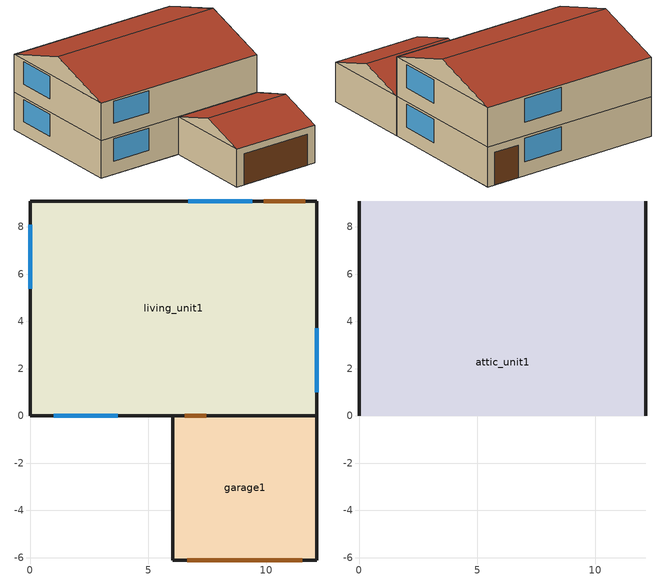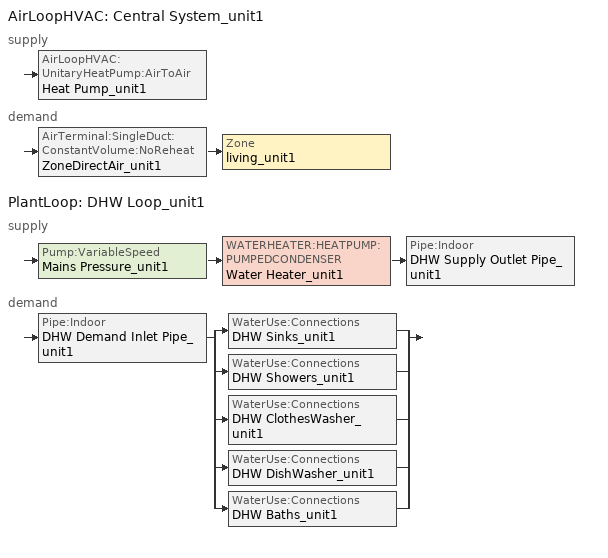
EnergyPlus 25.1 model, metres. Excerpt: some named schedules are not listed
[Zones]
living_unit1
 floor adiabatic (Interior Floor): 0,0 0,9.1 12.13,9.1 12.13,0 z2.6
 floor ground (Interior Floor): 0,0 0,9.1 12.13,9.1 12.13,0 z0.01
 wall outside (Exterior Wall): 12.13,0 12.13,9.1 0,9.1 0,0 6.04,0 z0.01:2.6; 0,0 12.13,0 12.13,9.1 0,9.1 0,0 z2.6:5.19
 wall to garage1 (Exterior Wall): 6.04,0 12.13,0 z0.01:2.6
 window (Exterior Window): 1,0 3.71,0 / 9.39,9.1 6.68,9.1 / 12.13,1 12.13,3.71 / 0,8.1 0,5.39 z0.92:2.45; 1,0 3.71,0 / 9.39,9.1 6.68,9.1 / 12.13,1 12.13,3.71 / 0,8.1 0,5.39 z3.52:5.04
 door (Exterior Door): 11.63,9.1 9.89,9.1 z0.01:2.14
 door inside (Exterior Door): 6.54,0 7.45,0 z0.01:2.14
 ceiling to attic_unit1 (Interior Ceiling): 0,0 12.13,0 12.13,9.1 0,9.1 z5.19
garage1
 floor ground (Interior Floor): 6.04,-6.1 6.04,0 12.13,0 12.13,-6.1 z0.01
 wall outside (Gable_end): 6.04,0 6.04,-6.1 12.13,-6.1 12.13,0 z0.01:2.6; 12.13,-6.1,2.6 12.13,0,2.6 12.13,-3.05,3.61; 6.04,0,2.6 6.04,-6.1,2.6 6.04,-3.05,3.61
 door (Exterior Door): 6.65,-6.1 11.52,-6.1 z0.01:2.14
 roof outside (Exterior Roof): 6.04,-6.1,2.6 12.13,-6.1,2.6 12.13,-3.05,3.61 6.04,-3.05,3.61; 12.13,0,2.6 6.04,0,2.6 6.04,-3.05,3.61 12.13,-3.05,3.61
attic_unit1
 wall outside (Gable_end): 12.13,0,5.19 12.13,9.1,5.19 12.13,4.55,6.7; 0,9.1,5.19 0,0,5.19 0,4.55,6.7
 roof outside (Exterior Roof): 0,0,5.19 12.13,0,5.19 12.13,4.55,6.7 0,4.55,6.7; 12.13,9.1,5.19 0,9.1,5.19 0,4.55,6.7 12.13,4.55,6.7
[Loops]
AirLoopHVAC 'Central System_unit1'
 supply: AirLoopHVAC:UnitaryHeatPump:AirToAir 'Heat Pump_unit1'
 demand: AirTerminal:SingleDuct:ConstantVolume:NoReheat 'ZoneDirectAir_unit1' > Zone 'living_unit1'
PlantLoop 'DHW Loop_unit1'
 supply: Pump:VariableSpeed 'Mains Pressure_unit1' > WATERHEATER:HEATPUMP:PUMPEDCONDENSER 'Water Heater_unit1' > Pipe:Indoor 'DHW Supply Outlet Pipe_unit1'
 demand: Pipe:Indoor 'DHW Demand Inlet Pipe_unit1' > split
  | WaterUse:Connections 'DHW Sinks_unit1'
  | WaterUse:Connections 'DHW Showers_unit1'
  | WaterUse:Connections 'DHW ClothesWasher_unit1'
  | WaterUse:Connections 'DHW DishWasher_unit1'
  | WaterUse:Connections 'DHW Baths_unit1'
[Building]
US+SF+CZ5B+hp+slab+IECC_2024: North Axis=0; Terrain=Suburbs; Loads Convergence Tolerance Value=0.04; Temperature Convergence Tolerance Value=0.4; Solar Distribution=FullExterior; Maximum Number of Warmup Days=25; Minimum Number of Warmup Days=6
[Site:Location]
Denver-Aurora-Buckley.AFB_CO_USA WMO=724695: Latitude=39.72; Longitude=-104.75; Time Zone=-7; Elevation=1726
[SizingPeriod:DesignDay] Day of Month=21; DryBulb Temperature Range Modifier Type=DefaultMultipliers; Humidity Condition Type=Wetbulb; Barometric Pressure=82237; Rain Indicator=No; Snow Indicator=No; Daylight Saving Time Indicator=No
Name | Month | Day Type | Maximum DryBulb Temperature | Daily DryBulb Temperature Range | Wetbulb or DewPoint at Maximum DryBulb | Wind Speed | Wind Direction | Solar Model Indicator | Sky Clearness | ASHRAE Clear Sky Optical Depth for Beam Irradiance taub | ASHRAE Clear Sky Optical Depth for Diffuse Irradiance taud
Denver-Aurora-Buckley.AFB_CO_USA Ann Htg 99.6% Condns DB | 12 | WinterDesignDay | -17.9 | 0 | -17.9 | 2.5 | 180 | ASHRAEClearSky | 0
Denver-Aurora-Buckley.AFB_CO_USA Ann Clg .4% Condns DB=>MWB | 7 | SummerDesignDay | 33.9 | 14.8 | 15 | 3.6 | 30 | ASHRAETau |  | 0.423 | 2.02
[Site:WaterMainsTemperature]
Calculation Method=Correlation; Annual Average Outdoor Air Temperature=9.95; Maximum Difference In Monthly Average Outdoor Air Temperatures=23.7
[Material]
Name | Roughness | Thickness | Conductivity | Density | Specific Heat | Thermal Absorptance | Solar Absorptance | Visible Absorptance
sheathing_consol_layer | Rough | 0.031115 | 0.035329 | 20.1 | 1465.415
ceil_consol_layer | Rough | 0.400206 | 0.0617176 | 41.9286 | 776.251
wall_consol_layer | Rough | 0.1397 | 0.057165 | 120.801 | 1036.26
CopperPipe | MediumRough | 0.01905 | 401 | 2243 | 837 | 0.9 | 0.65 | 0.65
Asphalt_shingle | MediumRough | 0.00633985 | 0.08186 | 1121.29 | 1255.2 | 0.9 | 0.75
cement_stucco | MediumSmooth | 0.01905 | 0.721 | 1865.58 | 878.64
syn_stucco | MediumSmooth | 0.003048 | 0.0865 | 400 | 878.64 | 0.7
Drywall_1/2in | MediumSmooth | 0.0127 | 0.16009 | 800.923 | 1087.84
OSB_5/8in | MediumSmooth | 0.015875 | 0.1163 | 544.627 | 1213.36
OSB_7/16in | MediumSmooth | 0.0111125 | 0.1163 | 544.627 | 1213.36
Plywood_3/4in | Rough | 0.01905 | 0.115458 | 544.68 | 674.54 | 0.9 | 0.7 | 0.7
Carpet_n_pad | MediumSmooth | 0.0254001 | 0.0601314 | 32.0369 | 836.8 | 0.9 | 0.7 | 0.7
OSB_1/2in | MediumSmooth | 0.0127 | 0.1163 | 544.627 | 1213.36 | 0.9 | 0.7 | 0.7
door_const | Smooth | 0.0507235 | 0.0720096 | 512.64 | 767.58
Std Wood 6inch | MediumSmooth | 0.15 | 0.12 | 540 | 1210 | 0.9 | 0.7 | 0.7
Pipe Insulation | VeryRough | 0.0406504 | 0.0331717 | 91 | 836 | 0.9 | 0.5 | 0.5
[Material:NoMass]
Bldg_paper_felt: Roughness=Smooth; Thermal Resistance=0.0105666
[Material:AirGap]
Air_4_in_vert: Thermal Resistance=0.158499
[WindowMaterial:SimpleGlazingSystem]
Glass: UFactor=1.41965; Solar Heat Gain Coefficient=0.3344; Visible Transmittance=0.88
[WindowMaterial:Blind]
int_blind: Slat Orientation=Horizontal; Slat Width=0.025; Slat Separation=0.01875; Slat Thickness=0.001; Slat Angle=45; Slat Conductivity=221; Slat Beam Solar Transmittance=0; Front Side Slat Beam Solar Reflectance=0.5; Back Side Slat Beam Solar Reflectance=0.5; Slat Diffuse Solar Transmittance=0; Front Side Slat Diffuse Solar Reflectance=0.5; Back Side Slat Diffuse Solar Reflectance=0.5; Slat Beam Visible Transmittance=0; Front Side Slat Beam Visible Reflectance=0.5; Back Side Slat Beam Visible Reflectance=0.5; Slat Diffuse Visible Transmittance=0; Front Side Slat Diffuse Visible Reflectance=0.5; Back Side Slat Diffuse Visible Reflectance=0.5; Slat Infrared Hemispherical Transmittance=0; Front Side Slat Infrared Hemispherical Emissivity=0.9; Back Side Slat Infrared Hemispherical Emissivity=0.9; Blind to Glass Distance=0.05; Blind Top Opening Multiplier=0.5; Blind Bottom Opening Multiplier=0.5; Blind Left Side Opening Multiplier=0.5; Blind Right Side Opening Multiplier=0.5
[Construction]
Exterior Wall: syn_stucco, sheathing_consol_layer, OSB_7/16in, wall_consol_layer, Drywall_1/2in
InteriorFurnishings: Std Wood 6inch
Interior Floor: Plywood_3/4in, Carpet_n_pad
Interior Ceiling: ceil_consol_layer, Drywall_1/2in
Exterior Roof: Asphalt_shingle, OSB_1/2in
Exterior Window: Glass
Exterior Door: door_const
Gable_end: cement_stucco, Bldg_paper_felt, OSB_5/8in, Air_4_in_vert, Drywall_1/2in
window_w_blinds: Glass, int_blind
Insulated Pipe: Pipe Insulation, CopperPipe
[Zone] Multiplier=1
living_unit1; garage1; attic_unit1
[WindowShadingControl]
Shades-living_unit1: Zone=living_unit1; Shading Type=InteriorBlind; Construction with Shading=window_w_blinds; Shading Control Type=OnIfScheduleAllows; Schedule=shading_2012iecc; Shading Control Is Scheduled=Yes; Glare Control Is Active=No; Multiple Surface Control Type=Sequential; Fenestration Surface 1=Window_ldf_1.unit1; Fenestration Surface 2=Window_ldb_1.unit1; Fenestration Surface 3=Window_sdr_1.unit1; Fenestration Surface 4=Window_sdl_1.unit1; Fenestration Surface 5=Window_ldf_2.unit1; Fenestration Surface 6=Window_ldb_2.unit1; Fenestration Surface 7=Window_sdr_2.unit1; Fenestration Surface 8=Window_sdl_2.unit1
[InternalMass]
Internalmass_unit1: Construction=InteriorFurnishings; Zone or ZoneList=living_unit1; Surface Area=9.89591
[Shading:Overhang] Height above Window or Door=0; Tilt Angle from WindowDoor=90; Left extension from WindowDoor Width=0; Right extension from WindowDoor Width=0; Depth=0.0152439
Name | Window or Door
Overhang_sdr_1.unit1 | Window_sdr_1.unit1
Overhang_sdr_2.unit1 | Window_sdr_2.unit1
[GroundHeatTransfer:Control]
gtp_control: Run Basement Preprocessor=no; Run Slab Preprocessor=yes
[GroundHeatTransfer:Slab:Materials]
NMAT Number of materials=2; ALBEDO Surface Albedo No Snow=0.16; ALBEDO Surface Albedo Snow=0.4; EPSLW Surface Emissivity No Snow=0.9; EPSLW Surface Emissivity Snow=0.9; Z0 Surface Roughness No Snow=0.75; Z0 Surface Roughness Snow=0.05; HIN Indoor HConv Downward Flow=6; HIN Indoor HConv Upward=9
[GroundHeatTransfer:Slab:MatlProps]
RHO Slab Material density=2300; RHO Soil Density=1200; CP Slab CP=650; CP Soil CP=1200; TCON Slab k=0.9; TCON Soil k=1
[GroundHeatTransfer:Slab:BoundConds]
EVTR Is surface evapotranspiration modeled=FALSE; FIXBC is the lower boundary at a fixed temperature=TRUE; TDEEPin=10; USRHflag Is the ground surface h specified by the user=FALSE
[GroundHeatTransfer:Slab:BldgProps]
IYRS Number of years to iterate=10; Shape Slab shape=0; HBLDG Building height=4; TIN1 January Indoor Average Temperature Setpoint=22.22; TIN2 February Indoor Average Temperature Setpoint=22.22; TIN3 March Indoor Average Temperature Setpoint=22.22; TIN4 April Indoor Average Temperature Setpoint=22.22; TIN5 May Indoor Average Temperature Setpoint=22.22; TIN6 June Indoor Average Temperature Setpoint=23.88; TIN7 July Indoor Average Temperature Setpoint=23.88; TIN8 August Indoor Average Temperature Setpoint=23.88; TIN9 September Indoor Average Temperature Setpoint=23.88; TIN10 October Indoor Average Temperature Setpoint=22.22; TIN11 November Indoor Average Temperature Setpoint=22.22; TIN12 December Indoor Average Temperature Setpoint=22.22; TINAmp Daily Indoor sine wave variation amplitude=0; ConvTol Convergence Tolerance=0.1
[GroundHeatTransfer:Slab:Insulation]
RINS R value of under slab insulation=0; DINS Width of strip of under slab insulation=0; RVINS R value of vertical insulation=1.761; ZVINS Depth of vertical insulation=1.5; IVINS Flag Is there vertical insulation=1
[GroundHeatTransfer:Slab:EquivalentSlab]
APRatio The area to perimeter ratio for this slab=2.59995; SLABDEPTH Thickness of slab on grade=0.1; CLEARANCE Distance from edge of slab to domain edge=15; ZCLEARANCE Distance from bottom of slab to domain bottom=15
[GroundHeatTransfer:Basement:SimParameters]
F Multiplier for the ADI solution=0.1; IYRS Maximum number of yearly iterations=15
[GroundHeatTransfer:Basement:MatlProps]
NMAT Number of materials in this domain=6; Density for Foundation Wall=2243; density for Floor Slab=2243; density for Ceiling=311; density for Soil=1500; density for Gravel=2000; density for Wood=449; Specific heat for foundation wall=880; Specific heat for floor slab=880; Specific heat for ceiling=1530; Specific heat for soil=840; Specific heat for gravel=720; Specific heat for wood=1530; Thermal conductivity for foundation wall=1.4; Thermal conductivity for floor slab=1.4; Thermal conductivity for ceiling=0.09; thermal conductivity for soil=1.1; thermal conductivity for gravel=1.9; thermal conductivity for wood=0.12
[GroundHeatTransfer:Basement:Insulation]
REXT R Value of any exterior insulation=1.761e-05; INSFULL Flag Is the wall fully insulated=True
[GroundHeatTransfer:Basement:SurfaceProps]
ALBEDO Surface albedo for No snow conditions=0.16; ALBEDO Surface albedo for snow conditions=0.4; EPSLN Surface emissivity No Snow=0.94; EPSLN Surface emissivity with Snow=0.86; VEGHT Surface roughness No snow conditions=6; VEGHT Surface roughness Snow conditions=0.25; PET Flag Potential evapotranspiration on=False
[GroundHeatTransfer:Basement:BldgData]
DWALL Wall thickness=0.2; DSLAB Floor slab thickness=0.243828; DGRAVXY Width of gravel pit beside basement wall=0.3; DGRAVZN Gravel depth extending above the floor slab=0.2; DGRAVZP Gravel depth below the floor slab=0.1
[GroundHeatTransfer:Basement:Interior]
COND Flag Is the basement conditioned=True; HIN Downward convection only heat transfer coefficient=0.92; HIN Upward convection only heat transfer coefficient=4.04; HIN Horizontal convection only heat transfer coefficient=3.08; HIN Downward combined convection and radiation heat transfer coefficient=6.13; HIN Upward combined convection and radiation heat transfer coefficient=9.26; HIN Horizontal combined convection and radiation heat transfer coefficient=8.29
[GroundHeatTransfer:Basement:ComBldg]
January average temperature=21; February average temperature=21; March average temperature=21; April average temperature=21; May average temperature=24; June average temperature=24; July average temperature=24; August average temperature=24; September average temperature=24; October average temperature=24; November average temperature=21; December average temperature=21; Daily variation sine wave amplitude=21
[GroundHeatTransfer:Basement:EquivSlab]
APRatio The area to perimeter ratio for this slab=2.59995; EquivSizing Flag=True
[GroundHeatTransfer:Basement:EquivAutoGrid]
CLEARANCE Distance from outside of wall to edge of 3D ground domain=15; SlabDepth Thickness of the floor slab=0.1; BaseDepth Depth of the basement wall below grade=1.21914
[People]
people_unit1: Zone or ZoneList or Space or SpaceList=living_unit1; Number of People Schedule=Occupancy; Number of People Calculation Method=People; Number of People=3; Fraction Radiant=0; Sensible Heat Fraction=autocalculate; Activity Level Schedule=activity_sch; Enable ASHRAE 55 Comfort Warnings=No; Mean Radiant Temperature Calculation Type=EnclosureAveraged
[Lights] Zone or ZoneList or Space or SpaceList=living_unit1; Schedule=InteriorLightingHE; Design Level Calculation Method=LightingLevel; Return Air Fraction=0; Fraction Radiant=0.6; Fraction Visible=0.2; Fraction Replaceable=0
Name | Lighting Level
Living Hardwired Lighting1 | 232.336
Living Plug-in Lighting1 | 105.654
[ElectricEquipment] Zone or ZoneList or Space or SpaceList=living_unit1; Design Level Calculation Method=EquipmentLevel
Name | Schedule | Design Level | Fraction Latent | Fraction Radiant | Fraction Lost | EndUse Subcategory
dishwasher1 | DishWasher_equip_sch | 65.6988 | 0.15 | 0.6 | 0.25 | dishwasher
refrigerator1 | Refrigerator | 91.0576 | 0 | 1 | 0 | refrigerator
clotheswasher1 | ClothesWasher_equip_sch | 28.4784 | 0 | 0.8 | 0.2 | clotheswasher
electric_dryer1 | ClothesDryer | 213.065 | 0.05 | 0.15 | 0.8 | electric_dryer
electric_range1 | CookingRange | 248.154 | 0.3 | 0.4 | 0.3 | electric_range
television1 | InteriorLighting | 0 | 0 | 1 | 0 | television
electric_mels1 | MiscPlugLoad | 567.464 | 0.06 | 0.69 | 0.25 | electric_mels
IECC_Adj1 | MiscPlugLoad | 340.847 | 0.062439 | 0.411909 | 0.251045 | IECC_adj
[ZoneVentilation:DesignFlowRate]
Ventilation_unit1: Zone or ZoneList or Space or SpaceList=living_unit1; Schedule=always_avail; Design Flow Rate Calculation Method=Flow/Zone; Design Flow Rate=0; Ventilation Type=Exhaust; Fan Pressure Rise=0; Fan Total Efficiency=0.6; Constant Term Coefficient=1; Temperature Term Coefficient=0; Velocity Term Coefficient=0; Velocity Squared Term Coefficient=0; Minimum Indoor Temperature=-100; Maximum Indoor Temperature=100; Delta Temperature=-100; Minimum Outdoor Temperature=-100; Maximum Outdoor Temperature=100; Maximum Wind Speed=40
[Exterior:Lights]
Name | Schedule | Design Level | EndUse Subcategory
Exterior-Lights_unit1 | ExteriorLighting | 43.2425 | Exterior-Lights
Garage-Lights_unit1 | InteriorLightingHE | 7.16295 | Garage-Lights
[DesignSpecification:OutdoorAir]
SZ_DSOA_living_unit1: Outdoor Air Method=Flow/Zone; Outdoor Air Flow per Person=0; Outdoor Air Flow per Zone=0.0283168
[Sizing:Zone]
living_unit1: Zone Cooling Design Supply Air Temperature Input Method=SupplyAirTemperature; Zone Cooling Design Supply Air Temperature=12; Zone Heating Design Supply Air Temperature Input Method=SupplyAirTemperature; Zone Heating Design Supply Air Temperature=32.22; Zone Cooling Design Supply Air Humidity Ratio=0.0075; Zone Heating Design Supply Air Humidity Ratio=0.008; Design Specification Outdoor Air Object=SZ_DSOA_living_unit1; Cooling Design Air Flow Method=DesignDay; Cooling Minimum Air Flow per Zone Floor Area=0.000762; Heating Design Air Flow Method=DesignDay; Heating Maximum Air Flow per Zone Floor Area=0.002032; Heating Maximum Air Flow=0.141576; Heating Maximum Air Flow Fraction=0.3
[Sizing:System]
Central System_unit1: Type of Load to Size On=Sensible; Design Outdoor Air Flow Rate=autosize; Central Heating Maximum System Air Flow Ratio=1; Preheat Design Temperature=7; Preheat Design Humidity Ratio=0.008; Precool Design Temperature=11; Precool Design Humidity Ratio=0.0075; Central Cooling Design Supply Air Temperature=12; Central Heating Design Supply Air Temperature=32.22; Type of Zone Sum to Use=NonCoincident; 100 Outdoor Air in Cooling=No; 100 Outdoor Air in Heating=No; Central Cooling Design Supply Air Humidity Ratio=0.0075; Central Heating Design Supply Air Humidity Ratio=0.008; Cooling Supply Air Flow Rate Method=DesignDay; Heating Supply Air Flow Rate Method=DesignDay; Zone Maximum Outdoor Air Fraction=1; Cooling Design Capacity Method=FractionOfAutosizedCoolingCapacity; Cooling Design Capacity=autosize; Fraction of Autosized Cooling Design Capacity=1.15; Heating Design Capacity Method=FractionOfAutosizedHeatingCapacity; Heating Design Capacity=autosize; Fraction of Autosized Heating Design Capacity=1.25; Central Cooling Capacity Control Method=OnOff
[Sizing:Plant]
DHW Loop_unit1: Loop Type=Heating; Design Loop Exit Temperature=48.8889; Loop Design Temperature Difference=5.55556
[ZoneControl:Thermostat]
Zone Thermostat_unit1: Zone or ZoneList=living_unit1; Control Type Schedule=zone_control_type; Control 1=thermostat_living Dual SP Control
[ThermostatSetpoint:DualSetpoint]
thermostat_living Dual SP Control: Heating Setpoint Temperature Schedule=heating_sch; Cooling Setpoint Temperature Schedule=cooling_sch
[ZoneHVAC:EnergyRecoveryVentilator]
ERV_unit1: Availability Schedule=always_avail; Heat Exchanger=OA_Heat_Recovery_Unit1; Supply Air Flow Rate=0.0283168; Exhaust Air Flow Rate=0.0283168; Supply Air Fan=OASupplyFan_unit1; Exhaust Air Fan=OAExhaustFan_unit1
[AirTerminal:SingleDuct:ConstantVolume:NoReheat]
ZoneDirectAir_unit1: Availability Schedule=always_avail; Maximum Air Flow Rate=autosize
[Zone equipment]
living_unit1: ZoneDirectAir_unit1, ERV_unit1
[Fan:OnOff] Availability Schedule=always_avail
Name | Fan Total Efficiency | Pressure Rise | Maximum Flow Rate | Motor Efficiency | Motor In Airstream Fraction | EndUse Subcategory
Supply Fan_unit1 | 0.50054 | 400 | autosize | 0.863 | 1 | General
OASupplyFan_unit1; OAExhaustFan_unit1 | 0.6 | 1059.44 | 0.0283168 | 1 | 0 | Ventilation
[FAN:ONOFF]
Water Heater_unit1 Fan: Availability Schedule=always_avail; Fan Total Efficiency=0.7; Pressure Rise=100; Maximum Flow Rate=0.2685; Motor Efficiency=0.9; Motor In Airstream Fraction=1; EndUse Subcategory=General
[Coil:Cooling:DX:VariableSpeed] Number of Speeds=10; Nominal Speed Level=10; Gross Rated Total Cooling Capacity At Selected Nominal Speed Level=9688.7; Rated Air Flow Rate At Selected Nominal Speed Level=0.56562; Nominal Time for Condensate to Begin Leaving the Coil=0; Initial Moisture Evaporation Rate Divided by SteadyState AC Latent Capacity=0; Energy Part Load Fraction Curve=ASIHP_HPACCOOLPLFFPLR; Condenser Type=AirCooled; Crankcase Heater Capacity=200; Maximum Outdoor DryBulb Temperature for Crankcase Heater Operation=10; Speed 1 Reference Unit Gross Rated Total Cooling Capacity=1524.1; Speed 1 Reference Unit Gross Rated Sensible Heat Ratio=0.75; Speed 1 Reference Unit Gross Rated Cooling COP=4; Speed 1 Reference Unit Rated Air Flow Rate=0.135907; Speed 1 Reference Unit Rated Condenser Air Flow Rate=0.26; Speed 1 Total Cooling Capacity Function of Temperature Curve=ASIHP_HPACCoolCapFT; Speed 1 Total Cooling Capacity Function of Air Flow Fraction Curve=ASIHP_HPACCoolCapFFF; Speed 1 Energy Input Ratio Function of Temperature Curve=ASIHP_HPACCOOLEIRFT; Speed 1 Energy Input Ratio Function of Air Flow Fraction Curve=ASIHP_HPACCOOLEIRFFF; Speed 2 Reference Unit Gross Rated Total Cooling Capacity=1877.9; Speed 2 Reference Unit Gross Rated Sensible Heat Ratio=0.75; Speed 2 Reference Unit Gross Rated Cooling COP=4; Speed 2 Reference Unit Rated Air Flow Rate=0.151008; Speed 2 Reference Unit Rated Condenser Air Flow Rate=0.3; Speed 2 Total Cooling Capacity Function of Temperature Curve=ASIHP_HPACCoolCapFT; Speed 2 Total Cooling Capacity Function of Air Flow Fraction Curve=ASIHP_HPACCoolCapFFF; Speed 2 Energy Input Ratio Function of Temperature Curve=ASIHP_HPACCOOLEIRFT; Speed 2 Energy Input Ratio Function of Air Flow Fraction Curve=ASIHP_HPACCOOLEIRFFF; Speed 3 Reference Unit Gross Rated Total Cooling Capacity=2226.6; Speed 3 Reference Unit Gross Rated Sensible Heat Ratio=0.75; Speed 3 Reference Unit Gross Rated Cooling COP=4; Speed 3 Reference Unit Rated Air Flow Rate=0.166109; Speed 3 Reference Unit Rated Condenser Air Flow Rate=0.33; Speed 3 Total Cooling Capacity Function of Temperature Curve=ASIHP_HPACCoolCapFT; Speed 3 Total Cooling Capacity Function of Air Flow Fraction Curve=ASIHP_HPACCoolCapFFF; Speed 3 Energy Input Ratio Function of Temperature Curve=ASIHP_HPACCOOLEIRFT; Speed 3 Energy Input Ratio Function of Air Flow Fraction Curve=ASIHP_HPACCOOLEIRFFF; Speed 4 Reference Unit Gross Rated Total Cooling Capacity=2911.3; Speed 4 Reference Unit Gross Rated Sensible Heat Ratio=0.75; Speed 4 Reference Unit Gross Rated Cooling COP=4; Speed 4 Reference Unit Rated Air Flow Rate=0.19631; Speed 4 Reference Unit Rated Condenser Air Flow Rate=0.38; Speed 4 Total Cooling Capacity Function of Temperature Curve=ASIHP_HPACCoolCapFT; Speed 4 Total Cooling Capacity Function of Air Flow Fraction Curve=ASIHP_HPACCoolCapFFF; Speed 4 Energy Input Ratio Function of Temperature Curve=ASIHP_HPACCOOLEIRFT; Speed 4 Energy Input Ratio Function of Air Flow Fraction Curve=ASIHP_HPACCOOLEIRFFF; Speed 5 Reference Unit Gross Rated Total Cooling Capacity=3581.7; Speed 5 Reference Unit Gross Rated Sensible Heat Ratio=0.75; Speed 5 Reference Unit Gross Rated Cooling COP=4; Speed 5 Reference Unit Rated Air Flow Rate=0.226512; Speed 5 Reference Unit Rated Condenser Air Flow Rate=0.44; Speed 5 Total Cooling Capacity Function of Temperature Curve=ASIHP_HPACCoolCapFT; Speed 5 Total Cooling Capacity Function of Air Flow Fraction Curve=ASIHP_HPACCoolCapFFF; Speed 5 Energy Input Ratio Function of Temperature Curve=ASIHP_HPACCOOLEIRFT; Speed 5 Energy Input Ratio Function of Air Flow Fraction Curve=ASIHP_HPACCOOLEIRFFF; Speed 6 Reference Unit Gross Rated Total Cooling Capacity=4239.5; Speed 6 Reference Unit Gross Rated Sensible Heat Ratio=0.75; Speed 6 Reference Unit Gross Rated Cooling COP=4; Speed 6 Reference Unit Rated Air Flow Rate=0.256714; Speed 6 Reference Unit Condenser Air Flow Rate=0.5; Speed 6 Total Cooling Capacity Function of Temperature Curve=ASIHP_HPACCoolCapFT; Speed 6 Total Cooling Capacity Function of Air Flow Fraction Curve=ASIHP_HPACCoolCapFFF; Speed 6 Energy Input Ratio Function of Temperature Curve=ASIHP_HPACCOOLEIRFT; Speed 6 Energy Input Ratio Function of Air Flow Fraction Curve=ASIHP_HPACCOOLEIRFFF; Speed 7 Reference Unit Gross Rated Total Cooling Capacity=4885.7; Speed 7 Reference Unit Gross Rated Sensible Heat Ratio=0.75; Speed 7 Reference Unit Gross Rated Cooling COP=4; Speed 7 Reference Unit Rated Air Flow Rate=0.286915; Speed 7 Reference Unit Condenser Flow Rate=0.57; Speed 7 Total Cooling Capacity Function of Temperature Curve=ASIHP_HPACCoolCapFT; Speed 7 Total Cooling Capacity Function of Air Flow Fraction Curve=ASIHP_HPACCoolCapFFF; Speed 7 Energy Input Ratio Function of Temperature Curve=ASIHP_HPACCOOLEIRFT; Speed 7 Energy Input Ratio Function of Air Flow Fraction Curve=ASIHP_HPACCOOLEIRFFF; Speed 8 Reference Unit Gross Rated Total Cooling Capacity=5520.7; Speed 8 Reference Unit Gross Rated Sensible Heat Ratio=0.75; Speed 8 Reference Unit Gross Rated Cooling COP=4; Speed 8 Reference Unit Rated Air Flow Rate=0.317117; Speed 8 Reference Unit Condenser Air Flow Rate=0.63; Speed 8 Total Cooling Capacity Function of Temperature Curve=ASIHP_HPACCoolCapFT; Speed 8 Total Cooling Capacity Function of Air Flow Fraction Curve=ASIHP_HPACCoolCapFFF; Speed 8 Energy Input Ratio Function of Temperature Curve=ASIHP_HPACCOOLEIRFT; Speed 8 Energy Input Ratio Function of Air Flow Fraction Curve=ASIHP_HPACCOOLEIRFFF; Speed 9 Reference Unit Gross Rated Total Cooling Capacity=6144.8; Speed 9 Reference Unit Gross Rated Sensible Heat Ratio=0.75; Speed 9 Reference Unit Gross Rated Cooling COP=4; Speed 9 Reference Unit Rated Air Flow Rate=0.347318; Speed 9 Reference Unit Condenser Air Flow Rate=0.69; Speed 9 Total Cooling Capacity Function of Temperature Curve=ASIHP_HPACCoolCapFT; Speed 9 Total Cooling Capacity Function of Air Flow Fraction Curve=ASIHP_HPACCoolCapFFF; Speed 9 Energy Input Ratio Function of Temperature Curve=ASIHP_HPACCOOLEIRFT; Speed 9 Energy Input Ratio Function of Air Flow Fraction Curve=ASIHP_HPACCOOLEIRFFF; Speed 10 Reference Unit Gross Rated Total Cooling Capacity=6758; Speed 10 Reference Unit Gross Rated Sensible Heat Ratio=0.75; Speed 10 Reference Unit Gross Rated Cooling COP=4; Speed 10 Reference Unit Rated Air Flow Rate=0.37752; Speed 10 Reference Unit Condenser Air Flow Rate=0.74; Speed 10 Total Cooling Capacity Function of Temperature Curve=ASIHP_HPACCoolCapFT; Speed 10 Total Cooling Capacity Function of Air Flow Fraction Curve=ASIHP_HPACCoolCapFFF; Speed 10 Energy Input Ratio Function of Temperature Curve=ASIHP_HPACCOOLEIRFT; Speed 10 Energy Input Ratio Function of Air Flow Fraction Curve=ASIHP_HPACCOOLEIRFFF
ASIHP Heat Pump ACDXCoil 1_unit1; ASIHP SCDWHCoolCoil1_unit1
[Coil:Heating:Electric]
Supp Heating Coil_unit1: Availability Schedule=always_avail; Efficiency=1; Nominal Capacity=autosize
[Coil:Heating:DX:VariableSpeed] Number of Speeds=10; Nominal Speed Level=10; Rated Heating Capacity At Selected Nominal Speed Level=12110.9; Rated Air Flow Rate At Selected Nominal Speed Level=0.56562; Energy Part Load Fraction Curve=ASIHP_HPACCOOLPLFFPLR; Defrost Energy Input Ratio Function of Temperature Curve=Defrost_EIR_FT; Minimum Outdoor DryBulb Temperature for Compressor Operation=-23.33; Maximum Outdoor DryBulb Temperature for Defrost Operation=5; Crankcase Heater Capacity=200; Maximum Outdoor DryBulb Temperature for Crankcase Heater Operation=10; Defrost Strategy=ReverseCycle; Defrost Control=OnDemand; Defrost Time Period Fraction=0.166667; Resistive Defrost Heater Capacity=0; Speed 1 Reference Unit Gross Rated Heating Capacity=1838.7; Speed 1 Reference Unit Gross Rated Heating COP=5; Speed 1 Reference Unit Rated Air Flow Rate=0.166109; Speed 1 Heating Capacity Function of Temperature Curve=ASIHP_HPACHeatCapFT; Speed 1 Total Heating Capacity Function of Air Flow Fraction Curve=ASIHP_HPACHeatCapFFF; Speed 1 Energy Input Ratio Function of Temperature Curve=ASIHP_HPACHeatEIRFT; Speed 1 Energy Input Ratio Function of Air Flow Fraction Curve=ASIHP_HPACHeatEIRFFF; Speed 2 Reference Unit Gross Rated Heating Capacity=2295.5; Speed 2 Reference Unit Gross Rated Heating COP=5; Speed 2 Reference Unit Rated Air Flow Rate=0.179322; Speed 2 Heating Capacity Function of Temperature Curve=ASIHP_HPACHeatCapFT; Speed 2 Total Heating Capacity Function of Air Flow Fraction Curve=ASIHP_HPACHeatCapFFF; Speed 2 Energy Input Ratio Function of Temperature Curve=ASIHP_HPACHeatEIRFT; Speed 2 Energy Input Ratio Function of Air Flow Fraction Curve=ASIHP_HPACHeatEIRFFF; Speed 3 Reference Unit Gross Rated Heating Capacity=2751.3; Speed 3 Reference Unit Gross Rated Heating COP=5; Speed 3 Reference Unit Rated Air Flow Rate=0.192535; Speed 3 Heating Capacity Function of Temperature Curve=ASIHP_HPACHeatCapFT; Speed 3 Total Heating Capacity Function of Air Flow Fraction Curve=ASIHP_HPACHeatCapFFF; Speed 3 Energy Input Ratio Function of Temperature Curve=ASIHP_HPACHeatEIRFT; Speed 3 Energy Input Ratio Function of Air Flow Fraction Curve=ASIHP_HPACHeatEIRFFF; Speed 4 Reference Unit Gross Rated Heating Capacity=3659.6; Speed 4 Reference Unit Gross Rated Heating COP=5; Speed 4 Reference Unit Rated Air Flow Rate=0.218962; Speed 4 Heating Capacity Function of Temperature Curve=ASIHP_HPACHeatCapFT; Speed 4 Heating Capacity Function of Air Flow Fraction Curve=ASIHP_HPACHeatCapFFF; Speed 4 Energy Input Ratio Function of Temperature Curve=ASIHP_HPACHeatEIRFT; Speed 4 Energy Input Ratio Function of Air Flow Fraction Curve=ASIHP_HPACHeatEIRFFF; Speed 5 Reference Unit Gross Rated Heating Capacity=4563.7; Speed 5 Reference Unit Gross Rated Heating COP=5; Speed 5 Reference Unit Rated Air Flow Rate=0.245388; Speed 5 Heating Capacity Function of Temperature Curve=ASIHP_HPACHeatCapFT; Speed 5 Heating Capacity Function of Air Flow Fraction Curve=ASIHP_HPACHeatCapFFF; Speed 5 Energy Input Ratio Function of Temperature Curve=ASIHP_HPACHeatEIRFT; Speed 5 Energy Input Ratio Function of Air Flow Fraction Curve=ASIHP_HPACHeatEIRFFF; Speed 6 Reference Unit Gross Rated Heating Capacity=5463.3; Speed 6 Reference Unit Gross Rated Heating COP=5; Speed 6 Reference Unit Rated Air Flow Rate=0.271814; Speed 6 Heating Capacity Function of Temperature Curve=ASIHP_HPACHeatCapFT; Speed 6 Heating Capacity Function of Air Flow Fraction Curve=ASIHP_HPACHeatCapFFF; Speed 6 Energy Input Ratio Function of Temperature Curve=ASIHP_HPACHeatEIRFT; Speed 6 Energy Input Ratio Function of Air Flow Fraction Curve=ASIHP_HPACHeatEIRFFF; Speed 7 Reference Unit Gross Rated Heating Capacity=6358.4; Speed 7 Reference Unit Gross Rated Heating COP=5; Speed 7 Reference Unit Rated Air Flow Rate=0.298241; Speed 7 Heating Capacity Function of Temperature Curve=ASIHP_HPACHeatCapFT; Speed 7 Heating Capacity Function of Air Flow Fraction Curve=ASIHP_HPACHeatCapFFF; Speed 7 Energy Input Ratio Function of Temperature Curve=ASIHP_HPACHeatEIRFT; Speed 7 Energy Input Ratio Function of Air Flow Fraction Curve=ASIHP_HPACHeatEIRFFF; Speed 8 Reference Unit Gross Rated Heating Capacity=7248.5; Speed 8 Reference Unit Gross Rated Heating COP=5; Speed 8 Reference Unit Rated Air Flow Rate=0.324667; Speed 8 Heating Capacity Function of Temperature Curve=ASIHP_HPACHeatCapFT; Speed 8 Heating Capacity Function of Air Flow Fraction Curve=ASIHP_HPACHeatCapFFF; Speed 8 Energy Input Ratio Function of Temperature Curve=ASIHP_HPACHeatEIRFT; Speed 8 Energy Input Ratio Function of Air Flow Fraction Curve=ASIHP_HPACHeatEIRFFF; Speed 9 Reference Unit Gross Rated Heating Capacity=8133.6; Speed 9 Reference Unit Gross Rated Heating COP=5; Speed 9 Reference Unit Rated Air Flow Rate=0.351094; Speed 9 Heating Capacity Function of Temperature Curve=ASIHP_HPACHeatCapFT; Speed 9 Heating Capacity Function of Air Flow Fraction Curve=ASIHP_HPACHeatCapFFF; Speed 9 Energy Input Ratio Function of Temperature Curve=ASIHP_HPACHeatEIRFT; Speed 9 Energy Input Ratio Function of Air Flow Fraction Curve=ASIHP_HPACHeatEIRFFF; Speed 10 Reference Unit Gross Rated Heating Capacity=9013.2; Speed 10 Reference Unit Gross Rated Heating COP=5; Speed 10 Reference Unit Rated Air Flow Rate=0.37752; Speed 10 Heating Capacity Function of Temperature Curve=ASIHP_HPACHeatCapFT; Speed 10 Heating Capacity Function of Air Flow Fraction Curve=ASIHP_HPACHeatCapFFF; Speed 10 Energy Input Ratio Function of Temperature Curve=ASIHP_HPACHeatEIRFT; Speed 10 Energy Input Ratio Function of Air Flow Fraction Curve=ASIHP_HPACHeatEIRFFF
ASIHP Heat Pump DX Heating Coil 1_unit1; ASIHP SHDWHHeatCoil1_unit1
[Coil:WaterHeating:AirToWaterHeatPump:VariableSpeed] Number of Speeds=10; Nominal Speed Level=10; Rated Evaporator Inlet Air DryBulb Temperature=29.44; Rated Evaporator Inlet Air WetBulb Temperature=22.22; Rated Condenser Inlet Water Temperature=55.72; Evaporator Fan Power Included in Rated COP=No; Condenser Pump Power Included in Rated COP=No; Condenser Pump Heat Included in Rated Heating Capacity and Rated COP=No; Fraction of Condenser Pump Heat to Water=0.1; Crankcase Heater Capacity=100; Maximum Ambient Temperature for Crankcase Heater Operation=5; Evaporator Air Temperature Type for Curve Objects=WetBulbTemperature; Part Load Fraction Correlation Curve=ASIHP_HPWHPLFFPLR; Rated Water Heating Capacity at Speed 1=400; Rated Water Heating COP at Speed 1=5; Rated Sensible Heat Ratio at Speed 1=0.8; Speed 1 Reference Unit Rated Air Flow Rate=0.02014; Speed 1 Reference Unit Rated Water Flow Rate=1.8e-05; Speed 1 Reference Unit Water Pump Input Power At Rated Conditions=10; Speed 1 Total WH Capacity Function of Temperature Curve=ASIHP_HPWHHeatingCapFTemp; Speed 1 Total WH Capacity Function of Air Flow Fraction Curve=ASIHP_ConstantCubic; Speed 1 Total WH Capacity Function of Water Flow Fraction Curve=ASIHP_ConstantCubic; Speed 1 COP Function of Temperature Curve=ASIHP_HPWHHeatingCOPFTemp; Speed 1 COP Function of Air Flow Fraction Curve=ASIHP_ConstantCubic; Speed 1 COP Function of Water Flow Fraction Curve=ASIHP_ConstantCubic; Rated Water Heating Capacity at Speed 2=800; Rated Water Heating COP at Speed 2=4.8; Rated Sensible Heat Ratio at Speed 2=0.79; Speed 2 Reference Unit Rated Air Flow Rate=0.04028; Speed 2 Reference Unit Rated Water Flow Rate=3.6e-05; Speed 2 Reference Unit Water Pump Input Power At Rated Conditions=10; Speed 2 Total WH Capacity Function of Temperature Curve=ASIHP_HPWHHeatingCapFTemp; Speed 2 Total WH Capacity Function of Air Flow Fraction Curve=ASIHP_ConstantCubic; Speed 2 Total WH Capacity Function of Water Flow Fraction Curve=ASIHP_ConstantCubic; Speed 2 COP Function of Temperature Curve=ASIHP_HPWHHeatingCOPFTemp; Speed 2 COP Function of Air Flow Fraction Curve=ASIHP_ConstantCubic; Speed 2 COP Function of Water Flow Fraction Curve=ASIHP_ConstantCubic; Rated Water Heating Capacity at speed 3=1200; Rated Water Heating COP at Speed 3=4.4; Rated Sensible Heat Ratio at Speed 3=0.78; Speed 3 Reference Unit Rated Air Flow Rate=0.06042; Speed 3 Reference Unit Rated Water Flow Rate=5.4e-05; Speed 3 Reference Unit Water Pump Input Power At Rated Conditions=10; Speed 3 Total WH Capacity Function of Temperature Curve=ASIHP_HPWHHeatingCapFTemp; Speed 3 Total WH Capacity Function of Air Flow Fraction Curve=ASIHP_ConstantCubic; Speed 3 Total WH Capacity Function of Water Flow Fraction Curve=ASIHP_ConstantCubic; Speed 3 COP Function of Temperature Curve=ASIHP_HPWHHeatingCOPFTemp; Speed 3 COP Function of Air Flow Fraction Curve=ASIHP_ConstantCubic; Speed 3 COP Function of Water Flow Fraction Curve=ASIHP_ConstantCubic; Rated Water Heating Capacity at Speed 4=1600; Rated Water Heating COP at Speed 4=4; Rated Sensible Heat Ratio at Speed 4=0.77; Speed 4 Reference Unit Rated Air Flow Rate=0.08056; Speed 4 Reference Unit Rated Water Flow Rate=7.2e-05; Speed 4 Reference Unit Water Pump Input Power At Rated Conditions=10; Speed 4 Total WH Capacity Function of Temperature Curve=ASIHP_HPWHHeatingCapFTemp; Speed 4 Total WH Capacity Function of Air Flow Fraction Curve=ASIHP_ConstantCubic; Speed 4 Total WH Capacity Function of Water Flow Fraction Curve=ASIHP_ConstantCubic; Speed 4 COP Function of Temperature Curve=ASIHP_HPWHHeatingCOPFTemp; Speed 4 COP Function of Air Flow Fraction Curve=ASIHP_ConstantCubic; Speed 4 COP Function of Water Flow Fraction Curve=ASIHP_ConstantCubic; Rated Water Heating Capacity at Speed 5=2000; Rated Water Heating COP at Speed 5=3.8; Rated Sensible Heat Ratio at Speed 5=0.76; Speed 5 Reference Unit Rated Air Flow Rate=0.1007; Speed 5 Reference Unit Rated Water Flow Rate=9e-05; Speed 5 Reference Unit Water Pump Input Power At Rated Conditions=10; Speed 5 Total WH Capacity Function of Temperature Curve=ASIHP_HPWHHeatingCapFTemp; Speed 5 Total WH Capacity Function of Air Flow Fraction Curve=ASIHP_ConstantCubic; Speed 5 Total WH Capacity Function of Water Flow Fraction Curve=ASIHP_ConstantCubic; Speed 5 COP Function of Temperature Curve=ASIHP_HPWHHeatingCOPFTemp; Speed 5 COP Function of Air Flow Fraction Curve=ASIHP_ConstantCubic; Speed 5 COP Function of Water Flow Fraction Curve=ASIHP_ConstantCubic; Rated Water Heating Capacity at Speed 6=2400; Rated Water Heating COP at Speed 6=3.4; Rated Sensible Heat Ratio at Speed 6=0.75; Speed 6 Reference Unit Rated Air Flow Rate=0.12084; Speed 6 Reference Unit Rated Water Flow Rate=0.000108; Speed 6 Reference Unit Water Pump Input Power At Rated Conditions=10; Speed 6 Total WH Capacity Function of Temperature Curve=ASIHP_HPWHHeatingCapFTemp; Speed 6 Total WH Capacity Function of Air Flow Fraction Curve=ASIHP_ConstantCubic; Speed 6 Total WH Capacity Function of Water Flow Fraction Curve=ASIHP_ConstantCubic; Speed 6 COP Function of Temperature Curve=ASIHP_HPWHHeatingCOPFTemp; Speed 6 COP Function of Air Flow Fraction Curve=ASIHP_ConstantCubic; Speed 6 COP Function of Water Flow Fraction Curve=ASIHP_ConstantCubic; Rated Water Heating Capacity at Speed 7=2800; Rated Water Heating COP at Speed 7=3; Rated Sensible Heat Ratio at Speed 7=0.74; Speed 7 Reference Unit Rated Air Flow Rate=0.14098; Speed 7 Reference Unit Rated Water Flow Rate=0.000126; Speed 7 Reference Unit Water Pump Input Power At Rated Conditions=10; Speed 7 Total WH Capacity Function of Temperature Curve=ASIHP_HPWHHeatingCapFTemp; Speed 7 Total WH Capacity Function of Air Flow Fraction Curve=ASIHP_ConstantCubic; Speed 7 Total WH Capacity Function of Water Flow Fraction Curve=ASIHP_ConstantCubic; Speed 7 COP Function of Temperature Curve=ASIHP_HPWHHeatingCOPFTemp; Speed 7 COP Function of Air Flow Fraction Curve=ASIHP_ConstantCubic; Speed 7 COP Function of Water Flow Fraction Curve=ASIHP_ConstantCubic; Rated Water Heating Capacity at Speed 8=3200; Rated Water Heating COP at Speed 8=2.6; Rated Sensible Heat Ratio at Speed 8=0.73; Speed 8 Reference Unit Rated Air Flow Rate=0.16112; Speed 8 Reference Unit Rated Water Flow Rate=0.000144; Speed 8 Reference Unit Water Pump Input Power At Rated Conditions=10; Speed 8 Total WH Capacity Function of Temperature Curve=ASIHP_HPWHHeatingCapFTemp; Speed 8 Total WH Capacity Function of Air Flow Fraction Curve=ASIHP_ConstantCubic; Speed 8 Total WH Capacity Function of Water Flow Fraction Curve=ASIHP_ConstantCubic; Speed 8 COP Function of Temperature Curve=ASIHP_HPWHHeatingCOPFTemp; Speed 8 COP Function of Air Flow Fraction Curve=ASIHP_ConstantCubic; Speed 8 COP Function of Water Flow Fraction Curve=ASIHP_ConstantCubic; Rated Water Heating Capacity at Speed 9=3600; Rated Water Heating COP at Speed 9=2.3; Rated Sensible Heat Ratio at Speed 9=0.72; Speed 9 Reference Unit Rated Air Flow Rate=0.18126; Speed 9 Reference Unit Rated Water Flow Rate=0.000162; Speed 9 Reference Unit Water Pump Input Power At Rated Conditions=10; Speed 9 Total WH Capacity Function of Temperature Curve=ASIHP_HPWHHeatingCapFTemp; Speed 9 Total WH Capacity Function of Air Flow Fraction Curve=ASIHP_ConstantCubic; Speed 9 Total WH Capacity Function of Water Flow Fraction Curve=ASIHP_ConstantCubic; Speed 9 COP Function of Temperature Curve=ASIHP_HPWHHeatingCOPFTemp; Speed 9 COP Function of Air Flow Fraction Curve=ASIHP_ConstantCubic; Speed 9 COP Function of Water Flow Fraction Curve=ASIHP_ConstantCubic; Rated Water Heating Capacity at Speed 10=4000; Rated Water Heating COP at Speed 10=2; Rated Sensible Heat Ratio at Speed 10=0.7; Speed 10 Reference Unit Rated Air Flow Rate=0.2014; Speed 10 Reference Unit Rated Water Flow Rate=0.000179; Speed 10 Reference Unit Water Pump Input Power At Rated Conditions=10; Speed 10 Total WH Capacity Function of Temperature Curve=ASIHP_HPWHHeatingCapFTemp; Speed 10 Total WH Capacity Function of Air Flow Fraction Curve=ASIHP_ConstantCubic; Speed 10 Total WH Capacity Function of Water Flow Fraction Curve=ASIHP_ConstantCubic; Speed 10 COP Function of Temperature Curve=ASIHP_HPWHHeatingCOPFTemp; Speed 10 COP Function of Air Flow Fraction Curve=ASIHP_ConstantCubic; Speed 10 COP Function of Water Flow Fraction Curve=ASIHP_ConstantCubic
Name | Rated Water Heating Capacity | Rated Evaporator Air Flow Rate | Rated Condenser Water Flow Rate
ASIHP HPWHOutdoorDXCoilVS_unit1 | 4000 | 0.2685 | 0.00016
ASIHP SCWHCoil1_unit1; ASIHP SCDWHWHCoil1_unit1 | 4000 | autocalculate | autocalculate
ASIHP SHDWHWHCoil1_unit1 | 400 | 0.2685 | 0.00016
[CoilSystem:IntegratedHeatPump:AirSource]
ASIHP_unit1: Space Cooling Coil=ASIHP Heat Pump ACDXCoil 1_unit1; Space Heating Coil=ASIHP Heat Pump DX Heating Coil 1_unit1; Dedicated Water Heating Coil=ASIHP HPWHOutdoorDXCoilVS_unit1; SCWH Coil=ASIHP SCWHCoil1_unit1; SCDWH Cooling Coil=ASIHP SCDWHCoolCoil1_unit1; SCDWH Water Heating Coil=ASIHP SCDWHWHCoil1_unit1; SHDWH Heating Coil=ASIHP SHDWHHeatCoil1_unit1; SHDWH Water Heating Coil=ASIHP SHDWHWHCoil1_unit1; Indoor Temperature Limit for SCWH Mode=23; Ambient Temperature Limit for SCWH Mode=28; Indoor Temperature above Which WH has Higher Priority=20; Ambient Temperature above Which WH has Higher Priority=16; Flag to Indicate Load Control in SCWH Mode=0; Minimum Speed Level for SCWH Mode=1; Maximum Water Flow Volume before Switching from SCDWH to SCWH Mode=3; Minimum Speed Level for SCDWH Mode=1; Maximum Running Time before Allowing Electric Resistance Heat Use during SHDWH Mode=600; Minimum Speed Level for SHDWH Mode=1
[HeatExchanger:AirToAir:SensibleAndLatent]
OA_Heat_Recovery_Unit1: Availability Schedule=always_avail; Nominal Supply Air Flow Rate=0.0283168; Sensible Effectiveness at 100 Heating Air Flow=0.75; Latent Effectiveness at 100 Heating Air Flow=0; Sensible Effectiveness at 100 Cooling Air Flow=0.75; Latent Effectiveness at 100 Cooling Air Flow=0; Nominal Electric Power=0; Supply Air Outlet Temperature Control=No; Heat Exchanger Type=Plate; Frost Control Type=None; Threshold Temperature=-16.8333; Initial Defrost Time Fraction=0.083; Rate of Defrost Time Fraction Increase=0.0216; Economizer Lockout=No
[AirLoopHVAC:UnitaryHeatPump:AirToAir]
Heat Pump_unit1: Availability Schedule=always_avail; Cooling Supply Air Flow Rate=autosize; Heating Supply Air Flow Rate=autosize; No Load Supply Air Flow Rate=0; Controlling Zone or Thermostat Location=living_unit1; Supply Air Fan=Supply Fan_unit1; Heating Coil=ASIHP_unit1; Cooling Coil=ASIHP_unit1; Supplemental Heating Coil=Supp Heating Coil_unit1; Maximum Supply Air Temperature from Supplemental Heater=50; Maximum Outdoor DryBulb Temperature for Supplemental Heater Operation=10; Fan Placement=BlowThrough; Supply Air Fan Operating Mode Schedule=fan_cycle
[AirLoopHVAC]
Central System_unit1: Design Supply Air Flow Rate=autosize
[Pipe:Indoor] Construction=Insulated Pipe; Environment Type=ZONE; Ambient Temperature Zone=living_unit1; Pipe Inside Diameter=0.02; Pipe Length=2
DHW Demand Inlet Pipe_unit1; DHW Supply Outlet Pipe_unit1
[Pump:VariableSpeed]
Mains Pressure_unit1: Design Maximum Flow Rate=autosize; Design Pump Head=1; Design Power Consumption=0; Motor Efficiency=1; Fraction of Motor Inefficiencies to Fluid Stream=0; Coefficient 1 of the Part Load Performance Curve=0; Coefficient 2 of the Part Load Performance Curve=1; Coefficient 3 of the Part Load Performance Curve=0; Coefficient 4 of the Part Load Performance Curve=0; Design Minimum Flow Rate=0; Pump Control Type=Intermittent
[WaterHeater:Stratified]
Water Heater_Tank_unit1: EndUse Subcategory=Water Heater; Tank Volume=0.302833; Tank Height=1.594; Tank Shape=VerticalCylinder; Maximum Temperature Limit=51; Heater Priority Control=MasterSlave; Heater 1 Setpoint Temperature Schedule=dhw_setpt_hpwh; Heater 1 Deadband Temperature Difference=2; Heater 1 Capacity=4500; Heater 1 Height=1.129; Heater 2 Setpoint Temperature Schedule=dhw_setpt_hpwh; Heater 2 Deadband Temperature Difference=2; Heater 2 Capacity=0; Heater 2 Height=0.266; Heater Fuel Type=electricity; Heater Thermal Efficiency=1; Off Cycle Parasitic Fuel Consumption Rate=8.3; Off Cycle Parasitic Fuel Type=Electricity; Off Cycle Parasitic Heat Fraction to Tank=0; Off Cycle Parasitic Height=1; On Cycle Parasitic Fuel Consumption Rate=8.3; On Cycle Parasitic Fuel Type=Electricity; On Cycle Parasitic Heat Fraction to Tank=0; On Cycle Parasitic Height=1; Ambient Temperature Indicator=Zone; Ambient Temperature Zone=living_unit1; Uniform Skin Loss Coefficient per Unit Area to Ambient Temperature=0.232136; Skin Loss Fraction to Zone=1; Off Cycle Flue Loss Fraction to Zone=1; Use Side Effectiveness=1; Use Side Inlet Height=0; Use Side Outlet Height=autocalculate; Source Side Effectiveness=1; Source Side Inlet Height=0.7; Source Side Outlet Height=0; Inlet Mode=Fixed; Use Side Design Flow Rate=autosize; Source Side Design Flow Rate=autosize; Indirect Water Heating Recovery Time=1.5; Number of Nodes=12
[WaterHeater:Sizing]
Water Heater_Tank_unit1: Design Mode=ResidentialHUD-FHAMinimum; Number of Bedrooms=3; Number of Bathrooms=3
[WATERHEATER:HEATPUMP:PUMPEDCONDENSER]
Water Heater_unit1: Availability Schedule=always_avail; Compressor Setpoint Temperature Schedule=Compressor Setpoint; Dead Band Temperature Difference=2; Condenser Water Flow Rate=0.00016; Evaporator Air Flow Rate=0.2685; Inlet Air Configuration=OutdoorAirOnly; Tank=Water Heater_Tank_unit1; DX Coil=ASIHP_unit1; Minimum Inlet Air Temperature for Compressor Operation=-5; Maximum Inlet Air Temperature for Compressor Operation=48.8889; Compressor Location=Outdoors; Fan=Water Heater_unit1 Fan; Fan Placement=BlowThrough; On Cycle Parasitic Electric Load=0; Off Cycle Parasitic Electric Load=0; Parasitic Heat Rejection Location=Outdoors; Tank Element Control Logic=Simultaneous; Control Sensor 1 Height In Stratified Tank=1.262; Control Sensor 1 Weight=0.75; Control Sensor 2 Height In Stratified Tank=0.464
[PlantLoop]
DHW Loop_unit1: Fluid Type=Water; Plant Equipment Operation Scheme=DHW Loop Operation_unit1; Maximum Loop Temperature=100; Minimum Loop Temperature=0; Maximum Loop Flow Rate=autosize; Minimum Loop Flow Rate=0; Plant Loop Volume=autocalculate; Load Distribution Scheme=Optimal
[PlantEquipmentList]
DHW Plant Equipment_unit1: Water Heater_unit1
[PlantEquipmentOperation:HeatingLoad]
DHW Control Scheme_unit1: Load Range 1 Lower Limit=0; Load Range 1 Upper Limit=1000000000000000; Range 1 Equipment List=DHW Plant Equipment_unit1
[PlantEquipmentOperationSchemes]
DHW Loop Operation_unit1: Control Scheme 1=DHW Control Scheme_unit1; Control Scheme 1 Schedule=always_avail
[AvailabilityManager:Scheduled]
System availability: Schedule=always_avail
[SetpointManager:Scheduled]
DHW Loop Setpoint Manager_unit1: Control Variable=Temperature; Schedule=DHWSupplySetpoint; Setpoint Node or NodeList=DHW Supply Outlet Node_unit1
[WaterUse:Equipment] EndUse Subcategory=Domestic Hot Water
Name | Peak Flow Rate | Flow Rate Fraction Schedule | Target Temperature Schedule
Clothes Washer_unit1 | 1.62192e-06 | ClothesWasher_flow_sch | CWWaterTempSchedule
Dishwasher_unit1 | 6.36685e-07 | Dishwasher_flow_sch | DWWaterTempSchedule
Sinks_unit1 | 7.1934e-05 | BA_sink_sch | SSBWaterTempSchedule
Showers_unit1 | 0.000141975 | BA_shower_sch | SSBWaterTempSchedule
Baths_unit1 | 0.00027764 | BA_bath_sch | SSBWaterTempSchedule
[WaterUse:Connections] Drain Water Heat Exchanger Type=None
Name | Water Use Equipment 1
DHW Sinks_unit1 | Sinks_unit1
DHW Showers_unit1 | Showers_unit1
DHW ClothesWasher_unit1 | Clothes Washer_unit1
DHW DishWasher_unit1 | Dishwasher_unit1
DHW Baths_unit1 | Baths_unit1
[Schedule:Day:Hourly]
OccupancyDay: 1, 1, 1, 1, 1, 1, 1, 0.8831, 0.40861, 0.24189, 0.24189, 0.24189, 0.24189, 0.24189, 0.24189, 0.24189, 0.29498, 0.5531, 0.89693, 0.89693, 0.89693, 1, 1, 1
LightingDay_EELighting: 0.06875, 0.06875, 0.06875, 0.06875, 0.20625, 0.429688, 0.48125, 0.429688, 0.189062, 0.128906, 0.128906, 0.128906, 0.128906, 0.128906, 0.128906, 0.223438, 0.48125, 0.670312, 0.902344, 1, 1, 0.75625, 0.421094, 0.171875
[Schedule:Week:Compact]
RefrigeratorWeek: For: AllDays, RefrigeratorDay
MiscPlugLoadWeek: For: AllDays, MiscPlugLoadDay
CookingRangeWeek: For: AllDays, CookingRangeDay
DishwasherWeek_flow_sch: For: Weekdays, DishwasherWeekday_flow_sch, For: CustomDay1, DishwasherVacation_flow_sch, For: AllOtherDays, DishwasherWeekend_flow_sch
DishwasherWeek_equip_sch: For: Weekdays, DishwasherWeekday_equip_sch, For: CustomDay1, DishwasherVacation_equip_sch, For: AllOtherDays, DishwasherWeekend_equip_sch
ClothesWasherWeek_flow_sch: For: Weekdays, ClothesWasherWeekday_flow_sch, For: CustomDay1, ClothesWasherVacation_flow_sch, For: AllOtherDays, ClothesWasherWeekend_flow_sch
ClothesWasherWeek_equip_sch: For: Weekdays, ClothesWasherWeekday_equip_sch, For: CustomDay1, ClothesWasherVacation_equip_sch, For: AllOtherDays, ClothesWasherWeekend_equip_sch
ClothesDryerWeek: For: Weekdays, ClothesDryerWeekday, For: CustomDay1, ClothesDryerVacation, For: AllOtherDays, ClothesDryerWeekend
OccupancyWeek: AllDays, OccupancyDay
LightingProfileWeek: For: AllDays, LightingDay
LightingProfileWeek_EELighting: For: AllDays, LightingDay_EELighting
ExteriorLightingProfileWeek: For: AllDays, ExteriorLightingDay
[Schedule:Year]
Occupancy: OccupancyWeek, 1, 1, 12, 31
InteriorLighting: LightingProfileWeek, 1, 1, 12, 31
InteriorLightingHE: LightingProfileWeek_EELighting, 1, 1, 12, 31
ExteriorLighting: ExteriorLightingProfileWeek, 1, 1, 12, 31
Refrigerator: RefrigeratorWeek, 1, 1, 12, 31
MiscPlugLoad: MiscPlugLoadWeek, 1, 1, 12, 31
CookingRange: CookingRangeWeek, 1, 1, 12, 31
Dishwasher_flow_sch: DishwasherWeek_flow_sch, 1, 1, 12, 31
ClothesWasher_flow_sch: ClothesWasherWeek_flow_sch, 1, 1, 12, 31
Dishwasher_equip_sch: DishwasherWeek_equip_sch, 1, 1, 12, 31
ClothesWasher_equip_sch: ClothesWasherWeek_equip_sch, 1, 1, 12, 31
ClothesDryer: ClothesDryerWeek, 1, 1, 12, 31
[Schedule:Compact]
BA_shower_sch: Through: 12/31, For: AllDays, Until: 1:00, 0.00110418, Until: 2:00, 0.0005019, Until: 3:00, 0.00030114, Until: 4:00, 0.0005019, Until: 5:00, 0.00140532, Until: 6:00, 0.00521976, Until: 7:00, 0.0118448, Until: 8:00, 0.0117445, Until: 9:00, 0.0095361, Until: 10:00, 0.00742812, Until: 11:00, 0.0060228, Until: 12:00, 0.00471786, Until: 13:00, 0.00341292, Until: 14:00, 0.00291102, Until: 15:00, 0.00260988, Until: 16:00, 0.0025095, Until: 17:00, 0.0030114, Until: 18:00, 0.00391482, Until: 19:00, 0.00421596, Until: 20:00, 0.00421596, Until: 21:00, 0.00421596, Until: 22:00, 0.00411558, Until: 23:00, 0.00291102, Until: 24:00, 0.00210798
BA_bath_sch: Through: 12/31, For: AllDays, Until: 1:00, 0.000103091, Until: 2:00, 5.15455e-05, Until: 3:00, 5.15455e-05, Until: 4:00, 5.15455e-05, Until: 5:00, 0.000103091, Until: 6:00, 0.000244841, Until: 7:00, 0.000592773, Until: 8:00, 0.000747409, Until: 9:00, 0.0008505, Until: 10:00, 0.000747409, Until: 11:00, 0.000592773, Until: 12:00, 0.000451023, Until: 13:00, 0.000399477, Until: 14:00, 0.000296386, Until: 15:00, 0.000296386, Until: 16:00, 0.000296386, Until: 17:00, 0.000502568, Until: 18:00, 0.000592773, Until: 19:00, 0.00099225, Until: 20:00, 0.00128864, Until: 21:00, 0.00128864, Until: 22:00, 0.00099225, Until: 23:00, 0.0008505, Until: 24:00, 0.000502568
BA_sink_sch: Through: 12/31, For: AllDays, Until: 1:00, 0.00244871, Until: 2:00, 0.00122436, Until: 3:00, 0.000874539, Until: 4:00, 0.000874539, Until: 5:00, 0.00122436, Until: 6:00, 0.00314834, Until: 7:00, 0.00734613, Until: 8:00, 0.0108443, Until: 9:00, 0.0115439, Until: 10:00, 0.0108443, Until: 11:00, 0.00944503, Until: 12:00, 0.00874539, Until: 13:00, 0.00857049, Until: 14:00, 0.00787086, Until: 15:00, 0.00752104, Until: 16:00, 0.00717122, Until: 17:00, 0.00839558, Until: 18:00, 0.011369, Until: 19:00, 0.0131181, Until: 20:00, 0.0120686, Until: 21:00, 0.00996975, Until: 22:00, 0.00839558, Until: 23:00, 0.00699632, Until: 24:00, 0.00472251
activity_sch: Through: 12/31, For: AllDays, Until: 24:00, 117.28
zone_control_type: Through: 12/31, For: AllDays, Until 24:00, 4
shading_2012iecc: Through: 12/31, For: AllDays, Until 24:00, 0
dhw_setpt_hpwh: Through: 12/31, For: AllDays, Until 24:00, 44
always_avail: Through: 12/31, For: AllDays, Until: 24:00, 1
heating_sch: Through: 12/31, For: AllDays, Until: 24:00, 22.2222
cooling_sch: Through: 12/31, For: AllDays, Until: 24:00, 23.8889
fan_cycle: Through: 12/31, For: AllDays, Until: 24:00, 0
[Schedule:Constant]
Name | Hourly Value
DWWaterTempSchedule; CWWaterTempSchedule; DHWSupplySetpoint | 48.8889
SSBWaterTempSchedule | 40.5556
Compressor Setpoint | 50
[Curve:Quadratic]
Name | Coefficient1 Constant | Coefficient2 x | Coefficient3 x2 | Minimum Value of x | Maximum Value of x
ASIHP_HPACCOOLPLFFPLR | 0.85 | 0.15 | 0 | 0 | 1
ASIHP_HPACCoolCapFFF | 0.8 | 0.2 | 0 | 0.5 | 1.5
ASIHP_HPACCOOLEIRFFF | 1.156 | -0.1816 | 0.0256 | 0.5 | 1.5
ASIHP_HPACHeatEIRFFF | 1.3824 | -0.4336 | 0.0512 | 0 | 1
ASIHP_HPWHPLFFPLR | 0.75 | 0.25 | 0 | 0 | 1
[Curve:Cubic] Coefficient3 x2=0; Coefficient4 x3=0
Name | Coefficient1 Constant | Coefficient2 x | Minimum Value of x | Maximum Value of x
ASIHP_HPACHeatCapFFF | 0.84 | 0.16 | 0.5 | 1.5
ASIHP_ConstantCubic | 1 | 0 | -100 | 100
[Curve:Biquadratic]
Name | Coefficient1 Constant | Coefficient2 x | Coefficient3 x2 | Coefficient4 y | Coefficient5 y2 | Coefficient6 xy | Minimum Value of x | Maximum Value of x | Minimum Value of y | Maximum Value of y | Input Unit Type for X | Input Unit Type for Y | Output Unit Type | Minimum Curve Output | Maximum Curve Output
Defrost_EIR_FT | 1 | 0 | 0 | 0 | 0 | 0 | 0 | 100 | 0 | 100
ASIHP_HPACCoolCapFT | 0.766956 | 0.0107756 | -4.14703e-05 | 0.00134961 | -0.000261144 | 0.000457488 | 12.77778 | 23.88889 | 18 | 46.11111 | Temperature | Temperature | Dimensionless
ASIHP_HPACCOOLEIRFT | 0.297145 | 0.0430933 | -0.000748766 | 0.00597727 | 0.000482112 | -0.000956448 | 12.77778 | 23.88889 | 18 | 46.11111 | Temperature | Temperature | Dimensionless
ASIHP_HPACHeatCapFT | 0.852968 | -0.000484717 | -1.0693e-06 | 0.0185542 | 8.72425e-05 | -1.66868e-05 | 17.78 | 23.33 | -28.89 | 17.22 | Temperature | Temperature | Dimensionless | 0.3799 | 1.1896
ASIHP_HPACHeatEIRFT | 0.707708 | 0.0148163 | 0.000262259 | -0.011324 | 0.000293928 | -0.000360528 | 17.78 | 23.33 | -28.89 | 17.22 | Temperature | Temperature | Dimensionless | 0.8266 | 2.0277
ASIHP_HPWHHeatingCapFTemp | 0.369827 | 0.043341 | -0.00023 | 0.000466 | 2.6e-05 | -0.00027 | 0 | 40 | 20 | 90 | Temperature | Temperature | Dimensionless | 0
ASIHP_HPWHHeatingCOPFTemp | 1.19713 | 0.077849 | -1.6e-06 | -0.02675 | 0.000296 | -0.00112 | 0 | 40 | 20 | 90 | Temperature | Temperature | Dimensionless | 0
